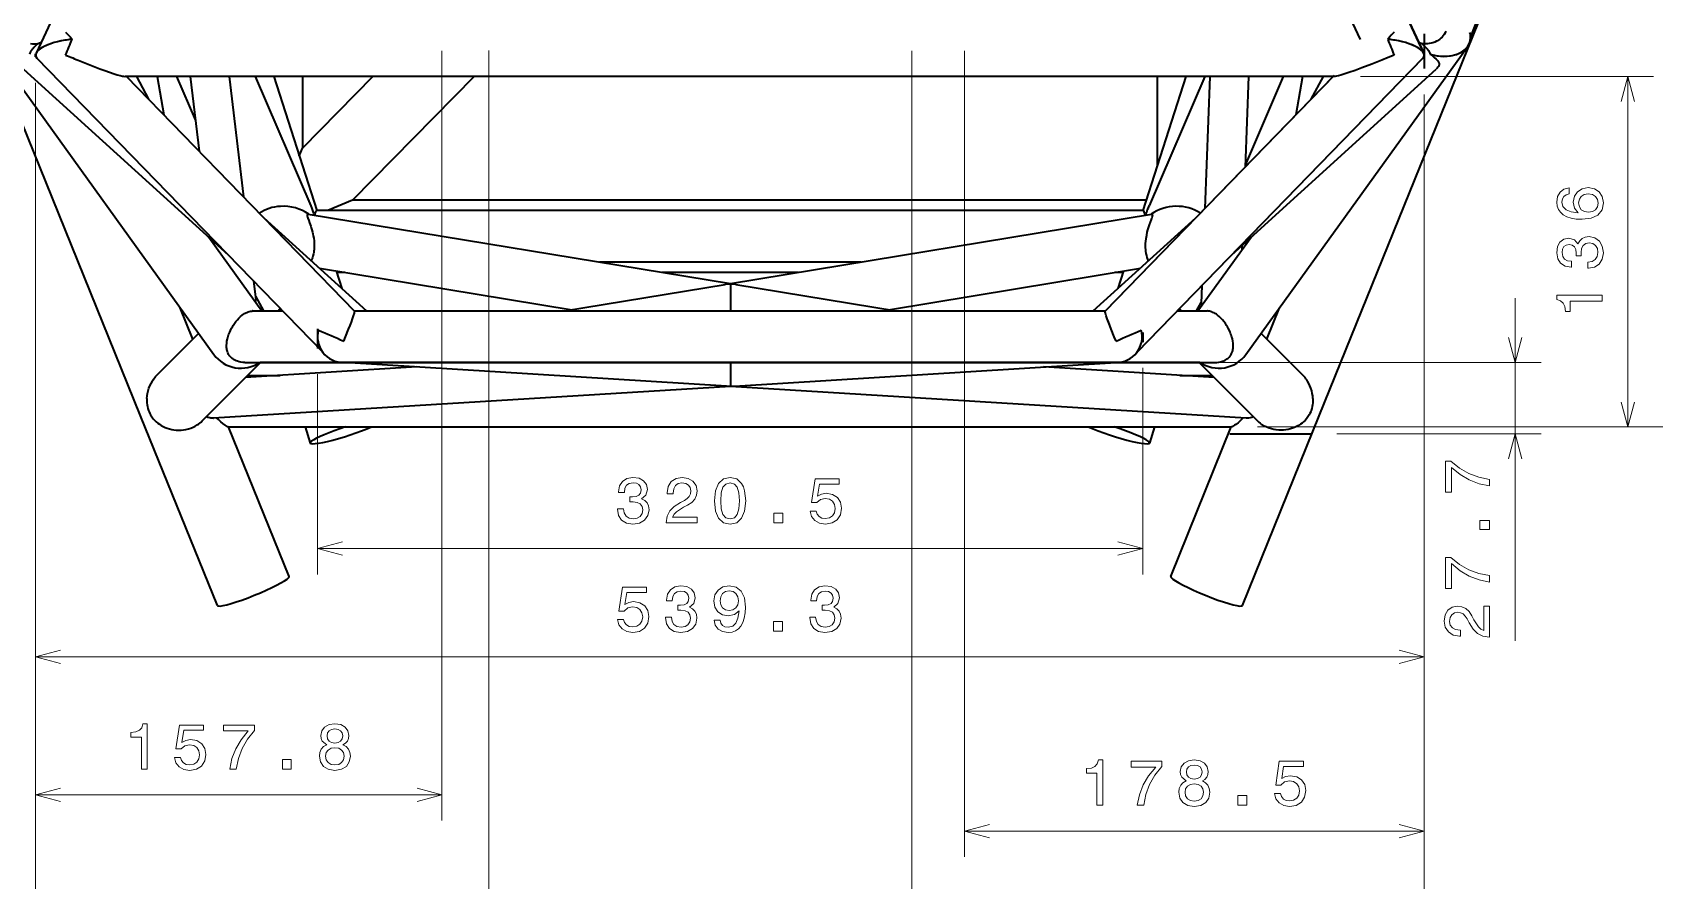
# Model space of a CAD drawing. Extents: x 0 to 297, y 0 to 420.
# Drawn here: x 68.6 to 194.6, y 87.5 to 153.3 of the extents above; entities that cross this region are included whole.
import ezdxf

# ---------------------------------------------------------------- set-up
doc = ezdxf.new("R2010")
doc.units = 0

msp = doc.modelspace()

# ---------------------------------------------------------------- linework, layer by layer
at = {"color": 7, "lineweight": 35}
for p, q in [((76.961227, 123.558571), (53.407101, 181.656052)), ((168.521637, 123.558571), (192.07576, 181.656052)), ((82.677773, 181.391983), (68.843201, 151.688339)), ((176.639664, 151.688339), (162.805084, 181.391983)), ((162.805115, 181.391922), (176.639664, 151.688324)), ((180.277893, 152.907791), (190.737534, 179.668335)), ((171.725052, 152.766235), (160.053314, 177.826157)), ((65.441345, 152.201523), (82.653259, 128.307343)), ((91.114052, 128.490341), (68.90654, 151.314713)), ((154.368805, 128.490326), (176.576324, 151.314713)), ((176.576324, 151.314713), (154.370987, 128.492569)), ((162.829605, 128.307343), (180.041519, 152.201523)), ((67.875412, 150.463425), (83.758247, 136.050461)), ((169.681839, 149.964691), (151.894424, 131.683182)), ((161.723831, 136.049744), (177.607452, 150.463425)), ((169.715179, 149.885727), (75.767685, 149.885727)), ((93.588432, 131.683182), (75.877838, 149.885727)), ((151.894424, 131.683182), (169.605026, 149.885727)), ((155.089813, 140.285736), (93.423004, 140.285736)), ((89.983841, 139.209427), (122.78109, 133.812073)), ((154.835999, 139.485733), (90.646873, 139.485733)), ((122.780663, 133.812012), (155.499191, 139.208878)), ((132.927353, 135.485733), (112.611259, 135.485733)), ((132.927017, 135.485733), (112.611504, 135.485733)), ((93.585953, 131.68573), (151.896912, 131.68573)), ((159.240707, 127.68573), (86.242165, 127.68573)), ((92.741432, 127.68573), (152.74144, 127.68573)), ((122.478218, 125.853439), (92.793808, 127.685814)), ((151.734634, 127.68573), (93.74823, 127.68573)), ((123.096619, 125.853462), (152.708771, 127.685814)), ((122.787392, 125.834358), (82.628784, 123.360733)), ((162.856247, 123.36097), (122.787361, 125.834358)), ((83.763329, 122.68573), (161.719543, 122.68573))]:
    msp.add_line(p, q, dxfattribs=at)
at = {"color": 7, "lineweight": 35, "ltscale": 0.0676}
msp.add_line((176.671707, 153.206055), (176.671707, 150.50206), dxfattribs=at)
at = {"color": 7, "lineweight": 35, "ltscale": 0.001828}
msp.add_line((180.272827, 153.045288), (180.266327, 153.118118), dxfattribs=at)
at = {"color": 7, "lineweight": 35, "ltscale": 0.006371}
msp.add_line((68.803772, 151.400085), (68.803772, 151.654922), dxfattribs=at)
at = {"color": 7, "lineweight": 13}
for p, q in [((100.367126, 151.869583), (100.367126, 92.126015)), ((104.012192, 151.8918), (104.012192, 77.854385)), ((136.883102, 151.884781), (136.883102, 78.109238)), ((140.964096, 151.890137), (140.964096, 89.322662)), ((68.803772, 149.400085), (68.803772, 92.126015)), ((68.803772, 149.400085), (68.803772, 77.854385)), ((68.803772, 149.400085), (68.803772, 102.829735)), ((171.715179, 149.885727), (194.494629, 149.885727)), ((192.494629, 122.68573), (192.494629, 149.885727)), ((176.671707, 148.50206), (176.671707, 102.829735)), ((176.671707, 148.50206), (176.671707, 89.322662)), ((176.671707, 148.50206), (176.671707, 78.109238)), ((163.719543, 122.68573), (194.494629, 122.68573)), ((163.719543, 122.68573), (206.178345, 122.68573)), ((163.719543, 122.68573), (217.862045, 122.68573)), ((154.808167, 113.239807), (90.70594, 113.239807)), ((176.671707, 104.829735), (68.803772, 104.829735)), ((100.367126, 94.126015), (68.803772, 94.126015)), ((176.671707, 91.322662), (140.964096, 91.322662))]:
    msp.add_line(p, q, dxfattribs=at)
at = {"color": 7, "lineweight": 35, "ltscale": 0.049912}
msp.add_line((76.633949, 149.885803), (77.585472, 148.130661), dxfattribs=at)
at = {"color": 7, "lineweight": 35, "ltscale": 0.075382}
msp.add_line((78.259438, 149.885803), (78.769241, 146.91394), dxfattribs=at)
at = {"color": 7, "lineweight": 35, "ltscale": 0.092634}
msp.add_line((79.762459, 149.885956), (81.22596, 146.481857), dxfattribs=at)
at = {"color": 7, "lineweight": 35, "ltscale": 0.145765}
msp.add_line((80.819794, 149.885818), (81.510803, 144.096298), dxfattribs=at)
at = {"color": 7, "lineweight": 35, "ltscale": 0.234878}
msp.add_line((83.841087, 149.885818), (84.954544, 140.5569), dxfattribs=at)
at = {"color": 7, "lineweight": 35, "ltscale": 0.27347}
for p, q in [((85.85807, 149.885956), (90.178558, 139.836548)), ((159.624802, 149.885956), (155.304306, 139.836548))]:
    msp.add_line(p, q, dxfattribs=at)
at = {"color": 7, "lineweight": 35, "ltscale": 0.273087}
msp.add_line((87.308891, 149.885696), (90.649933, 139.485718), dxfattribs=at)
at = {"color": 7, "lineweight": 35, "ltscale": 0.194997}
msp.add_line((95.011002, 149.886063), (89.541428, 144.325333), dxfattribs=at)
at = {"color": 7, "lineweight": 35, "ltscale": 0.139018}
msp.add_line((89.541428, 149.886063), (89.541428, 144.325333), dxfattribs=at)
at = {"color": 7, "lineweight": 35, "ltscale": 0.336652}
msp.add_line((102.865952, 149.886063), (93.423004, 140.285736), dxfattribs=at)
at = {"color": 7, "lineweight": 35, "ltscale": 0.273088}
msp.add_line((154.832932, 139.485718), (158.173996, 149.885757), dxfattribs=at)
at = {"color": 7, "lineweight": 35, "ltscale": 0.173735}
msp.add_line((155.941437, 149.886063), (155.941437, 142.936661), dxfattribs=at)
at = {"color": 7, "lineweight": 35, "ltscale": 0.256488}
msp.add_line((160.032394, 149.885818), (159.630386, 139.634186), dxfattribs=at)
at = {"color": 7, "lineweight": 35, "ltscale": 0.176044}
msp.add_line((163.034698, 149.885818), (162.758774, 142.849472), dxfattribs=at)
at = {"color": 7, "lineweight": 35, "ltscale": 0.187065}
msp.add_line((165.720413, 149.885956), (162.764999, 143.011734), dxfattribs=at)
at = {"color": 7, "lineweight": 35, "ltscale": 0.075373}
msp.add_line((167.223419, 149.885788), (166.713684, 146.914276), dxfattribs=at)
at = {"color": 7, "lineweight": 35, "ltscale": 0.0499}
msp.add_line((167.897614, 148.131073), (168.848923, 149.885803), dxfattribs=at)
at = {"color": 7, "lineweight": 35, "ltscale": 0.016494}
msp.add_line((89.291466, 143.714737), (89.541428, 144.325333), dxfattribs=at)
at = {"color": 7, "lineweight": 35, "ltscale": 0.003099}
msp.add_line((162.794373, 143.080338), (162.762894, 142.960434), dxfattribs=at)
at = {"color": 7, "lineweight": 35, "ltscale": 0.051746}
msp.add_line((93.423004, 140.285736), (91.514015, 139.485748), dxfattribs=at)
at = {"color": 7, "lineweight": 35, "ltscale": 0.269467}
msp.add_line((86.538406, 138.929047), (94.52047, 131.685669), dxfattribs=at)
at = {"color": 7, "lineweight": 35, "ltscale": 0.26944}
msp.add_line((150.962387, 131.685669), (158.943665, 138.928329), dxfattribs=at)
at = {"color": 7, "lineweight": 35, "ltscale": 0.176501}
msp.add_line((82.255211, 137.414459), (86.381706, 131.685898), dxfattribs=at)
at = {"color": 7, "lineweight": 35, "ltscale": 0.000863}
msp.add_line((82.314774, 137.360352), (82.318871, 137.32608), dxfattribs=at)
at = {"color": 7, "lineweight": 35, "ltscale": 0.176505}
msp.add_line((159.101151, 131.685898), (163.227737, 137.414566), dxfattribs=at)
at = {"color": 7, "lineweight": 35, "ltscale": 0.008996}
msp.add_line((162.520493, 136.772751), (162.506393, 136.413193), dxfattribs=at)
at = {"color": 7, "lineweight": 35, "ltscale": 0.497201}
msp.add_line((90.854584, 135.012329), (110.478668, 131.782852), dxfattribs=at)
at = {"color": 7, "lineweight": 35, "ltscale": 0.495794}
msp.add_line((135.058975, 131.783249), (154.626312, 135.010849), dxfattribs=at)
at = {"color": 7, "lineweight": 35, "ltscale": 0.036815}
msp.add_line((85.734886, 134.018921), (85.909409, 132.556717), dxfattribs=at)
at = {"color": 7, "lineweight": 35, "ltscale": 0.035828}
msp.add_line((92.155815, 134.798187), (92.594154, 133.433746), dxfattribs=at)
at = {"color": 7, "lineweight": 35, "ltscale": 0.016197}
msp.add_line((92.839767, 134.68573), (92.191887, 134.68573), dxfattribs=at)
at = {"color": 7, "lineweight": 35, "ltscale": 0.316123}
msp.add_line((109.891029, 131.685883), (122.367371, 133.743835), dxfattribs=at)
at = {"color": 7, "lineweight": 35, "ltscale": 0.265088}
msp.add_line((128.076584, 134.68573), (117.473061, 134.68573), dxfattribs=at)
at = {"color": 7, "lineweight": 35, "ltscale": 0.000528}
msp.add_line((122.78109, 133.812073), (122.781387, 133.79097), dxfattribs=at)
at = {"color": 7, "lineweight": 35, "ltscale": 0.000332}
msp.add_line((122.781471, 133.777695), (122.781387, 133.790955), dxfattribs=at)
at = {"color": 7, "lineweight": 35, "ltscale": 0.315548}
msp.add_line((123.195953, 133.743744), (135.648987, 131.685806), dxfattribs=at)
at = {"color": 7, "lineweight": 35, "ltscale": 0.015907}
msp.add_line((153.290787, 134.68573), (152.65451, 134.68573), dxfattribs=at)
at = {"color": 7, "lineweight": 35, "ltscale": 0.035771}
msp.add_line((153.326477, 134.796448), (152.888855, 133.434174), dxfattribs=at)
at = {"color": 7, "lineweight": 35, "ltscale": 0.034933}
msp.add_line((159.396027, 133.657349), (159.341278, 132.261093), dxfattribs=at)
at = {"color": 7, "lineweight": 35, "ltscale": 0.032794}
msp.add_line((85.875748, 132.838867), (86.500931, 131.685684), dxfattribs=at)
at = {"color": 7, "lineweight": 35, "ltscale": 0.019041}
msp.add_line((158.981934, 131.685699), (159.34494, 132.355286), dxfattribs=at)
at = {"color": 5, "lineweight": 13}
for p, q in [((183.753876, 106.084068), (183.753876, 132.68573)), ((154.74144, 127.68573), (185.753876, 127.68573))]:
    msp.add_line(p, q, dxfattribs=at)
at = {"color": 7, "lineweight": 35, "ltscale": 0.065605}
msp.add_line((81.024879, 129.504715), (80.03891, 131.936646), dxfattribs=at)
at = {"color": 7, "lineweight": 35, "ltscale": 0.058495}
msp.add_line((85.66494, 131.68573), (88.004738, 131.68573), dxfattribs=at)
at = {"color": 7, "lineweight": 35, "ltscale": 0.005883}
msp.add_line((87.813469, 131.882599), (87.684349, 131.685852), dxfattribs=at)
at = {"color": 7, "lineweight": 35, "ltscale": 0.058498}
msp.add_line((157.477997, 131.68573), (159.817932, 131.68573), dxfattribs=at)
at = {"color": 7, "lineweight": 35, "ltscale": 0.00589}
msp.add_line((157.669205, 131.882904), (157.798462, 131.685928), dxfattribs=at)
at = {"color": 7, "lineweight": 35, "ltscale": 0.065612}
msp.add_line((164.457977, 129.504684), (165.444061, 131.93689), dxfattribs=at)
at = {"color": 7, "lineweight": 35, "ltscale": 0.112739}
msp.add_line((78.281281, 126.761116), (81.470032, 129.94986), dxfattribs=at)
at = {"color": 7, "lineweight": 35, "ltscale": 0.03816}
msp.add_line((90.70594, 130.301636), (90.70594, 128.775223), dxfattribs=at)
at = {"color": 7, "lineweight": 35, "ltscale": 0.01885}
msp.add_line((154.808167, 130.017624), (154.808167, 129.263641), dxfattribs=at)
at = {"color": 7, "lineweight": 35, "ltscale": 0.11274}
msp.add_line((164.012833, 129.949875), (167.201584, 126.761116), dxfattribs=at)
at = {"color": 7, "lineweight": 35, "ltscale": 0.160212}
for p, q in [((81.745483, 123.154251), (86.27697, 127.685738)), ((159.205902, 127.68573), (163.737381, 123.154251))]:
    msp.add_line(p, q, dxfattribs=at)
at = {"color": 7, "lineweight": 35, "ltscale": 0.217363}
msp.add_line((85.053719, 127.68573), (93.74823, 127.68573), dxfattribs=at)
at = {"color": 7, "lineweight": 35, "ltscale": 0.333255}
msp.add_line((98.415436, 127.338821), (85.110466, 126.519287), dxfattribs=at)
at = {"color": 7, "lineweight": 35, "ltscale": 0.02517}
for p, q in [((92.741432, 127.68573), (93.74823, 127.68573)), ((152.74144, 127.68573), (151.734634, 127.68573))]:
    msp.add_line(p, q, dxfattribs=at)
at = {"color": 7, "lineweight": 35, "ltscale": 0.00745}
msp.add_line((122.786507, 127.68573), (122.786499, 127.387733), dxfattribs=at)
at = {"color": 7, "lineweight": 35, "ltscale": 0.332318}
msp.add_line((160.371567, 126.520058), (147.104095, 127.339035), dxfattribs=at)
at = {"color": 7, "lineweight": 35, "ltscale": 0.000505}
msp.add_line((151.734634, 127.68573), (151.714447, 127.685799), dxfattribs=at)
at = {"color": 7, "lineweight": 35, "ltscale": 0.00035}
msp.add_line((151.734634, 127.68573), (151.720642, 127.685776), dxfattribs=at)
at = {"color": 7, "lineweight": 35, "ltscale": 0.217362}
msp.add_line((151.735535, 127.68573), (160.430023, 127.68573), dxfattribs=at)
at = {"color": 7, "lineweight": 35, "ltscale": 0.063392}
msp.add_line((85.276909, 126.68573), (87.812584, 126.68573), dxfattribs=at)
at = {"color": 7, "lineweight": 13, "ltscale": 0.388385}
msp.add_line((90.70594, 126.775223), (90.70594, 111.239807), dxfattribs=at)
at = {"color": 7, "lineweight": 13, "ltscale": 0.400596}
msp.add_line((154.808167, 127.263641), (154.808167, 111.239807), dxfattribs=at)
at = {"color": 7, "lineweight": 35, "ltscale": 0.062954}
msp.add_line((157.687744, 126.68573), (160.205902, 126.68573), dxfattribs=at)
at = {"color": 7, "lineweight": 35, "ltscale": 2.1e-05}
msp.add_line((122.787422, 125.835197), (122.787392, 125.834358), dxfattribs=at)
at = {"color": 7, "lineweight": 35, "ltscale": 0.000218}
msp.add_line((122.787491, 125.843925), (122.787422, 125.835197), dxfattribs=at)
at = {"color": 7, "lineweight": 35, "ltscale": 0.397435}
for p, q in [((82.934204, 108.825905), (76.961227, 123.558571)), ((162.548676, 108.825935), (168.521652, 123.558601))]:
    msp.add_line(p, q, dxfattribs=at)
at = {"color": 7, "lineweight": 35, "ltscale": 0.313075}
for p, q in [((88.494621, 111.0802), (83.789482, 122.685669)), ((156.988266, 111.080231), (161.693405, 122.685699))]:
    msp.add_line(p, q, dxfattribs=at)
at = {"color": 7, "lineweight": 35, "ltscale": 0.032767}
for p, q in [((89.744949, 122.685837), (90.145836, 121.43795)), ((155.737915, 122.685837), (155.337021, 121.437958))]:
    msp.add_line(p, q, dxfattribs=at)
at = {"color": 7, "lineweight": 35, "ltscale": 0.157458}
msp.add_line((161.583847, 122.145729), (167.882156, 122.145729), dxfattribs=at)
at = {"color": 5, "lineweight": 13, "ltscale": 0.396793}
msp.add_line((169.882156, 122.145729), (185.753876, 122.145729), dxfattribs=at)
at = {"color": 7, "lineweight": 35}
for points in [[(71.141426, 153.328125), (71.238152, 153.233017), (71.370644, 153.092072), (71.506577, 152.934647), (71.639008, 152.767914)], [(174.341431, 153.328125), (174.24472, 153.233017), (174.112228, 153.092072), (173.976288, 152.934647), (173.843857, 152.767914)], [(178.360291, 153.408249), (178.300537, 153.278503), (178.228592, 153.154266), (178.144699, 153.036987), (178.064682, 152.944016), (177.977219, 152.857712), (177.883102, 152.778595), (177.783173, 152.707001), (177.71376, 152.663574), (177.64241, 152.623642), (177.494904, 152.554306), (177.354431, 152.502808), (177.210999, 152.463196), (177.065842, 152.435455), (176.920151, 152.41951), (176.77504, 152.415329), (176.631622, 152.422897), (176.490936, 152.442154)], [(68.805611, 152.272797), (68.674492, 152.139114), (68.612587, 152.069199), (68.553909, 151.997086), (68.481834, 151.897461), (68.418205, 151.79393), (68.364326, 151.686829), (68.335083, 151.615753)], [(68.417023, 152.435455), (68.562714, 152.41951), (68.707825, 152.415329), (68.851234, 152.422897), (68.991936, 152.442154)], [(174.341431, 151.554749), (173.864334, 151.355911), (173.372696, 151.154556), (172.598465, 150.845566), (171.829773, 150.550095), (171.324677, 150.3638), (170.833817, 150.191101), (170.596619, 150.111801), (170.365417, 150.038284), (170.189911, 149.986023), (170.023544, 149.940811), (169.871582, 149.905853), (169.760025, 149.88826), (169.715179, 149.885727)], [(176.677246, 152.272797), (176.80838, 152.139114), (176.87027, 152.069199), (176.928955, 151.997086), (177.001038, 151.897461), (177.064667, 151.79393), (177.11853, 151.686829), (177.147781, 151.615753)], [(177.147781, 151.615753), (177.309662, 151.481232), (177.462936, 151.353714), (177.602203, 151.231689), (177.672409, 151.163757), (177.733612, 151.096222), (177.766815, 151.053101), (177.794647, 151.009842), (177.821426, 150.953995), (177.837143, 150.897644), (177.841248, 150.848434), (177.836456, 150.798904), (177.823074, 150.749252), (177.807755, 150.712067), (177.788254, 150.675018), (177.738251, 150.601746), (177.677536, 150.531677), (177.607452, 150.463425)], [(72.246338, 151.099487), (73.028717, 150.789154), (73.804131, 150.493637), (74.183121, 150.354797), (74.556328, 150.222931), (74.916306, 150.102005), (75.154007, 150.0271), (75.38028, 149.961624), (75.561836, 149.91629), (75.643501, 149.89975), (75.731506, 149.887451), (75.767685, 149.885727)], [(89.923119, 139.198364), (89.909676, 139.181381), (89.902122, 139.158615), (89.899864, 139.120575), (89.905106, 139.074951), (89.928482, 138.979507), (89.959579, 138.883621), (90.020058, 138.716721), (90.092064, 138.52179), (90.17662, 138.279495), (90.220581, 138.142532), (90.268532, 137.979843), (90.315796, 137.799774), (90.346001, 137.669312), (90.37484, 137.527588), (90.407089, 137.335358), (90.433327, 137.120514), (90.445435, 136.967163), (90.45182, 136.807556), (90.452209, 136.684219), (90.448524, 136.563614), (90.44091, 136.446655), (90.429962, 136.337372), (90.414383, 136.223755), (90.396217, 136.120468), (90.355049, 135.942596), (90.326752, 135.845901), (90.297508, 135.759659), (90.260979, 135.666016), (90.22438, 135.584183)], [(90.178558, 139.836548), (90.263618, 139.629471), (90.340668, 139.419312), (90.385887, 139.27832), (90.424721, 139.136841)], [(90.486488, 139.126709), (90.532867, 139.263214), (90.577042, 139.371094), (90.60289, 139.424744), (90.624313, 139.462189), (90.640221, 139.4823), (90.644928, 139.485352), (90.646873, 139.485733)], [(154.835999, 139.485733), (154.837814, 139.485397), (154.842194, 139.482681), (154.860901, 139.458511), (154.901917, 139.3797), (154.952805, 139.255676), (154.996567, 139.126083)], [(155.258636, 135.58432), (155.207016, 135.703262), (155.156158, 135.847107), (155.117279, 135.985214), (155.081787, 136.149445), (155.053375, 136.339691), (155.042725, 136.44693), (155.035309, 136.561172), (155.031387, 136.700211), (155.032837, 136.842239), (155.038391, 136.966217), (155.047394, 137.086349), (155.073181, 137.309662), (155.094437, 137.445831), (155.117828, 137.572449), (155.168289, 137.800034), (155.213623, 137.973206), (155.259338, 138.129288), (155.343048, 138.384552), (155.415741, 138.587051), (155.487564, 138.781219), (155.518265, 138.866669), (155.551575, 138.967575), (155.564529, 139.012924), (155.578232, 139.074158), (155.58316, 139.114273), (155.582565, 139.148773), (155.575317, 139.177155), (155.56015, 139.197754)], [(155.057968, 139.136093), (155.086426, 139.242355), (155.118759, 139.348511), (155.192307, 139.559113), (155.246704, 139.698532), (155.304306, 139.836548)], [(85.865097, 132.403076), (85.887764, 132.429413), (85.90274, 132.460266), (85.910393, 132.495621), (85.911667, 132.524994), (85.909409, 132.556717)], [(85.053719, 127.68573), (84.906548, 127.691612), (84.761856, 127.709213), (84.621361, 127.738312), (84.486946, 127.778397), (84.378967, 127.820473), (84.277931, 127.869125), (84.184868, 127.923393), (84.122498, 127.965851), (84.064896, 128.010269), (84.01133, 128.056946), (83.96257, 128.104904), (83.879189, 128.202713), (83.839043, 128.259491), (83.803734, 128.316742), (83.772858, 128.374344), (83.74604, 128.432159), (83.703247, 128.548279), (83.682564, 128.622803), (83.666458, 128.697708), (83.653992, 128.777115), (83.645775, 128.857162), (83.640945, 129.015472), (83.649895, 129.178757), (83.672005, 129.346832), (83.707176, 129.520508), (83.763443, 129.725204), (83.799629, 129.834213), (83.841179, 129.946075), (83.885719, 130.05455), (83.935875, 130.16597), (84.0364, 130.364044), (84.09436, 130.466461), (84.157692, 130.570465), (84.253616, 130.714615), (84.360352, 130.859039), (84.477592, 131.001068), (84.601036, 131.134033), (84.727074, 131.253891), (84.852173, 131.358017), (84.948715, 131.428665), (85.041588, 131.488785), (85.130554, 131.539185), (85.215324, 131.580612), (85.313507, 131.620407), (85.406456, 131.649734), (85.494621, 131.669785), (85.557861, 131.679321), (85.618858, 131.684509)], [(92.741432, 129.354752), (92.883865, 129.688873), (93.123711, 130.27417), (93.235573, 130.559006), (93.338638, 130.830902), (93.42849, 131.078995), (93.503685, 131.300613), (93.566452, 131.510483), (93.584915, 131.588287), (93.593727, 131.646881), (93.593819, 131.666489), (93.590965, 131.679337), (93.588432, 131.683182)], [(152.74144, 129.354752), (152.598953, 129.688995), (152.35907, 130.274368), (152.247208, 130.559235), (152.144135, 130.831161), (152.054291, 131.079193), (151.979126, 131.300781), (151.916382, 131.51059), (151.897934, 131.588364), (151.889145, 131.646912), (151.889053, 131.666504), (151.891907, 131.679337), (151.894424, 131.683182)], [(152.74144, 129.354752), (152.598999, 129.688873), (152.359146, 130.27417), (152.247299, 130.559006), (152.144226, 130.830902), (152.054367, 131.078995), (151.979172, 131.300613), (151.916412, 131.510483), (151.897949, 131.588272), (151.889145, 131.646881), (151.889053, 131.666489), (151.891891, 131.679337), (151.894424, 131.683182)], [(159.456543, 132.179245), (159.419785, 132.182022), (159.389999, 132.188675), (159.361404, 132.204285), (159.345398, 132.228302), (159.341278, 132.261093)], [(160.429153, 127.68573), (160.576324, 127.691612), (160.721008, 127.709213), (160.861511, 127.738312), (160.995926, 127.778397), (161.103897, 127.820473), (161.204941, 127.869125), (161.298004, 127.923393), (161.360367, 127.965851), (161.417969, 128.010269), (161.471542, 128.056946), (161.520294, 128.104904), (161.603683, 128.202713), (161.643829, 128.259491), (161.679138, 128.316742), (161.710007, 128.374344), (161.736816, 128.432159), (161.779617, 128.548279), (161.800308, 128.622803), (161.816406, 128.697708), (161.828873, 128.777115), (161.837082, 128.857162), (161.841919, 129.015472), (161.832977, 129.178757), (161.810867, 129.346832), (161.775681, 129.520508), (161.719421, 129.725204), (161.683243, 129.834213), (161.641693, 129.946075), (161.597137, 130.05455), (161.546982, 130.16597), (161.446472, 130.364044), (161.388504, 130.466461), (161.32518, 130.570465), (161.229248, 130.714615), (161.122513, 130.859039), (161.005264, 131.001068), (160.881836, 131.134033), (160.755798, 131.253891), (160.630692, 131.358017), (160.534149, 131.428665), (160.441284, 131.488785), (160.35231, 131.539185), (160.267548, 131.580612), (160.169357, 131.620407), (160.076416, 131.649734), (159.988251, 131.669785), (159.925003, 131.679321), (159.864014, 131.684509)], [(77.450974, 124.884079), (77.468391, 125.088005), (77.50071, 125.289223), (77.547386, 125.487549), (77.608154, 125.682709), (77.682922, 125.874306), (77.772781, 126.063705), (77.877167, 126.248055), (77.935387, 126.338783), (77.997345, 126.427773), (78.061852, 126.513306), (78.129959, 126.596786), (78.203743, 126.680267), (78.281281, 126.761116)], [(168.031891, 124.884079), (168.014481, 125.088005), (167.982147, 125.289223), (167.935471, 125.487549), (167.87471, 125.682709), (167.799942, 125.874306), (167.710083, 126.063705), (167.605698, 126.248055), (167.547485, 126.338783), (167.485519, 126.427773), (167.421021, 126.513306), (167.352905, 126.596794), (167.279114, 126.680267), (167.201584, 126.761116)], [(77.450974, 124.884079), (77.448235, 124.726906), (77.455208, 124.568283), (77.472542, 124.408653), (77.498337, 124.261131), (77.53418, 124.113625), (77.580498, 123.967339), (77.625824, 123.850677), (77.678062, 123.736481), (77.737, 123.625496), (77.785156, 123.545135), (77.836693, 123.46714), (77.89196, 123.390968), (77.950256, 123.317551), (78.057983, 123.197006), (78.17318, 123.085381), (78.29496, 122.982719), (78.422615, 122.888939), (78.566925, 122.797211), (78.717003, 122.715584), (78.872322, 122.643997), (79.03241, 122.582489), (79.203499, 122.529297), (79.378647, 122.487305), (79.557213, 122.456741), (79.738464, 122.437881), (79.921593, 122.430992), (80.10569, 122.436333), (80.296738, 122.455048), (80.486465, 122.487305), (80.673546, 122.53315), (80.856567, 122.592461), (81.034111, 122.664963), (81.200195, 122.747704), (81.358521, 122.841904)], [(168.031891, 124.884079), (168.034622, 124.726906), (168.027664, 124.568283), (168.010315, 124.408653), (167.984528, 124.261131), (167.948685, 124.113625), (167.902359, 123.967339), (167.85704, 123.850677), (167.804794, 123.736481), (167.745865, 123.625496), (167.697708, 123.545135), (167.646179, 123.46714), (167.590897, 123.390968), (167.532608, 123.317551), (167.424881, 123.197006), (167.309692, 123.085381), (167.187912, 122.982719), (167.060242, 122.888939), (166.915939, 122.797211), (166.765869, 122.715584), (166.610535, 122.643997), (166.450455, 122.582489), (166.279358, 122.529297), (166.104218, 122.487305), (165.925659, 122.456741), (165.7444, 122.437881), (165.561264, 122.430992), (165.377182, 122.436333), (165.186127, 122.455048), (164.996399, 122.487305), (164.809326, 122.53315), (164.626297, 122.592461), (164.448746, 122.664963), (164.282669, 122.747704), (164.124344, 122.841904)], [(82.593109, 123.359383), (82.534325, 123.36055), (82.474205, 123.365715), (82.406319, 123.375908), (82.337578, 123.390572), (82.205818, 123.429955), (82.074471, 123.483246)], [(83.763329, 122.68573), (83.741753, 122.689713), (83.712227, 122.701347), (83.675697, 122.720016), (83.605263, 122.76265), (83.523514, 122.818451), (83.362221, 122.940849), (83.187004, 123.087975), (83.005089, 123.255463), (82.883713, 123.376442)], [(162.599518, 123.376823), (162.404984, 123.186569), (162.213531, 123.017151), (162.033005, 122.87262), (161.950317, 122.812027), (161.875153, 122.761055), (161.811523, 122.722427), (161.760025, 122.696678), (161.736984, 122.688515), (161.719543, 122.68573)], [(163.409149, 123.482513), (163.28186, 123.430901), (163.154144, 123.392311), (163.027969, 123.368034), (162.966202, 123.36171), (162.856247, 123.36097)]]:
    msp.add_lwpolyline(points, dxfattribs=at)
at = {"color": 7, "lineweight": 13}
for points in [[(193.012268, 147.953873), (192.494629, 149.885727), (191.97699, 147.953873)], [(191.97699, 124.617577), (192.494629, 122.68573), (193.012268, 124.617577)], [(92.637794, 113.757446), (90.70594, 113.239807), (92.637794, 112.722168)], [(152.876312, 112.722168), (154.808167, 113.239807), (152.876312, 113.757446)], [(70.735626, 105.347374), (68.803772, 104.829735), (70.735626, 104.312096)], [(174.739868, 104.312096), (176.671707, 104.829735), (174.739868, 105.347374)], [(70.735626, 94.643654), (68.803772, 94.126015), (70.735626, 93.608376)], [(98.43528, 93.608376), (100.367126, 94.126015), (98.43528, 94.643654)], [(142.895935, 91.840294), (140.964096, 91.322662), (142.895935, 90.805023)], [(174.739868, 90.805023), (176.671707, 91.322662), (174.739868, 91.840294)]]:
    msp.add_lwpolyline(points, dxfattribs=at)
for points in [[(187.937714, 141.232132), (187.529205, 141.136307), (187.226608, 140.914398), (187.034973, 140.571472), (186.969406, 140.127655), (187.004715, 139.830109), (187.100525, 139.572906), (187.256866, 139.345963), (187.478775, 139.154312), (187.756149, 139.003021), (188.094055, 138.892075), (188.492462, 138.821472), (188.941315, 138.801285), (189.65744, 138.881989), (190.176895, 139.129105), (190.489578, 139.527512), (190.59549, 140.072189), (190.504715, 140.561371), (190.26767, 140.93457), (189.89447, 141.176651), (189.42041, 141.26239), (188.941315, 141.176651), (188.573151, 140.944656), (188.341156, 140.586594), (188.260468, 140.142792), (188.361343, 139.663681), (188.648804, 139.305618), (188.094055, 139.381256), (187.695633, 139.542648), (187.458603, 139.789764), (187.377899, 140.132706), (187.418259, 140.384872), (187.52417, 140.576508), (187.700684, 140.702591), (187.937714, 140.768158)], [(189.425461, 140.773193), (189.743179, 140.717712), (189.98526, 140.576508), (190.146637, 140.349564), (190.197067, 140.067139), (190.146637, 139.769592), (189.990295, 139.542648), (189.74823, 139.396393), (189.430496, 139.350998), (189.117828, 139.401443), (188.880798, 139.542648), (188.729492, 139.774628), (188.674011, 140.087311), (188.729492, 140.35965), (188.875748, 140.576508), (189.112778, 140.717712)], [(189.395203, 135.014832), (189.430496, 135.014832), (189.914658, 135.095535), (190.277771, 135.332565), (190.50975, 135.705765), (190.59549, 136.199997), (190.50975, 136.724487), (190.287842, 137.117859), (189.93483, 137.370026), (189.480927, 137.4608), (189.18338, 137.420456), (188.941315, 137.309509), (188.754715, 137.127945), (188.618546, 136.88588), (188.346207, 137.213684), (187.912491, 137.329681), (187.519119, 137.254028), (187.221573, 137.03717), (187.034973, 136.684143), (186.969406, 136.199997), (187.050095, 135.746109), (187.272003, 135.398117), (187.625031, 135.171173), (188.094055, 135.095535), (188.129349, 135.095535), (188.129349, 135.544373), (187.80658, 135.584717), (187.574585, 135.715851), (187.43338, 135.927658), (187.38295, 136.225204), (187.423294, 136.487457), (187.529205, 136.679108), (187.700684, 136.79509), (187.932663, 136.840485), (188.179779, 136.79509), (188.346207, 136.674057), (188.447067, 136.46225), (188.477325, 136.174774), (188.47229, 135.978088), (188.870697, 135.978088), (188.860611, 136.225204), (188.906006, 136.542938), (189.027039, 136.779968), (189.223724, 136.921173), (189.480927, 136.971603), (189.773438, 136.916138), (189.990295, 136.769882), (190.126465, 136.537888), (190.17186, 136.230255), (190.121429, 135.912537), (189.970123, 135.680542), (189.728058, 135.534286), (189.395203, 135.478821)], [(190.494629, 132.458923), (190.494629, 132.917862), (186.969406, 132.917862), (186.969406, 132.574921), (187.277039, 132.484146), (187.48381, 132.302582), (187.604858, 132.025208), (187.645203, 131.641922), (188.003265, 131.641922), (188.003265, 132.458923)], [(114.014114, 116.339233), (114.014114, 116.303932), (114.094803, 115.819778), (114.331841, 115.456665), (114.705032, 115.224678), (115.199272, 115.138947), (115.72377, 115.224678), (116.117142, 115.446579), (116.369301, 115.799606), (116.460075, 116.253494), (116.419731, 116.551048), (116.308784, 116.793121), (116.127228, 116.979721), (115.885155, 117.115891), (116.212959, 117.388222), (116.328957, 117.821938), (116.253304, 118.215309), (116.036446, 118.512863), (115.683426, 118.699463), (115.199272, 118.765022), (114.745384, 118.684334), (114.3974, 118.462433), (114.170456, 118.109406), (114.094803, 117.640388), (114.094803, 117.60508), (114.543655, 117.60508), (114.584, 117.927849), (114.715126, 118.159836), (114.926941, 118.301048), (115.224487, 118.351479), (115.486732, 118.311134), (115.678375, 118.205223), (115.794373, 118.03376), (115.83976, 117.801765), (115.794373, 117.554649), (115.673332, 117.388222), (115.461517, 117.287361), (115.174057, 117.257103), (114.977371, 117.262146), (114.977371, 116.863731), (115.224487, 116.873817), (115.542213, 116.828423), (115.779243, 116.70739), (115.920456, 116.510704), (115.970886, 116.253494), (115.915413, 115.960991), (115.769157, 115.744133), (115.53717, 115.607964), (115.22953, 115.562576), (114.911812, 115.613007), (114.679817, 115.764305), (114.533569, 116.006378), (114.478088, 116.339233)], [(117.790482, 115.239807), (120.196106, 115.239807), (120.196106, 115.673523), (118.294807, 115.673523), (118.400711, 115.910561), (118.582268, 116.107246), (119.142067, 116.465317), (119.439621, 116.616608), (119.772469, 116.833466), (120.009506, 117.085632), (120.145668, 117.383179), (120.196106, 117.721077), (120.110367, 118.144707), (119.873337, 118.477562), (119.510223, 118.689377), (119.041206, 118.765022), (118.557053, 118.679291), (118.188896, 118.442261), (117.951866, 118.064018), (117.871178, 117.564735), (117.871178, 117.494133), (118.330109, 117.494133), (118.330109, 117.534477), (118.375496, 117.877419), (118.511665, 118.129578), (118.728523, 118.290962), (119.015984, 118.346436), (119.308495, 118.296005), (119.525352, 118.169922), (119.666565, 117.973236), (119.716995, 117.72612), (119.681694, 117.494133), (119.585869, 117.297447), (119.424492, 117.125977), (119.202583, 116.974678), (118.905037, 116.813293), (118.410797, 116.500618), (118.06282, 116.167763), (117.856041, 115.764305), (117.790482, 115.254936)], [(121.541634, 116.949463), (121.617287, 116.157677), (121.854317, 115.592834), (122.232559, 115.249893), (122.757057, 115.138947), (123.276505, 115.249893), (123.654747, 115.592834), (123.886734, 116.157677), (123.96743, 116.949463), (123.886734, 117.736206), (123.790916, 118.048889), (123.654747, 118.306091), (123.276505, 118.649033), (122.757057, 118.765022), (122.232559, 118.649033), (121.854317, 118.301048), (121.617287, 117.736206)], [(128.978378, 116.152634), (129.089325, 115.73909), (129.336441, 115.416321), (129.699554, 115.214592), (130.163544, 115.138947), (130.672897, 115.229721), (131.07132, 115.476837), (131.323486, 115.870209), (131.419296, 116.374535), (131.333572, 116.843552), (131.091492, 117.211708), (130.713257, 117.448746), (130.22406, 117.534477), (129.84581, 117.473961), (129.553314, 117.307533), (129.694519, 118.250618), (131.227661, 118.250618), (131.227661, 118.664162), (129.356628, 118.664162), (129.079239, 116.80825), (129.482697, 116.80825), (129.775208, 117.04528), (130.148407, 117.13102), (130.471176, 117.075546), (130.718292, 116.914162), (130.874634, 116.667046), (130.930115, 116.349319), (130.874634, 116.031593), (130.713257, 115.784477), (130.466125, 115.628136), (130.148407, 115.572662), (129.881119, 115.607964), (129.674347, 115.723961), (129.523041, 115.905518), (129.447403, 116.152634)], [(122.025787, 116.949463), (122.066132, 117.559692), (122.192215, 117.998451), (122.419159, 118.255661), (122.757057, 118.346436), (123.089905, 118.255661), (123.316849, 117.998451), (123.442932, 117.559692), (123.483276, 116.949463), (123.442932, 116.33419), (123.316849, 115.895432), (123.089905, 115.638222), (122.757057, 115.55249), (122.419159, 115.638222), (122.192215, 115.895432), (122.066132, 116.33419)], [(126.145096, 115.239807), (126.841057, 115.239807), (126.841057, 115.991249), (126.145096, 115.991249)], [(114.014977, 107.742554), (114.125931, 107.32901), (114.373047, 107.006248), (114.73616, 106.80452), (115.200134, 106.728867), (115.709503, 106.819649), (116.107918, 107.066765), (116.360077, 107.460136), (116.455902, 107.964462), (116.370163, 108.433479), (116.12809, 108.801636), (115.749847, 109.038666), (115.260658, 109.124405), (114.882416, 109.063881), (114.589905, 108.897461), (114.731117, 109.840538), (116.264259, 109.840538), (116.264259, 110.254089), (114.393219, 110.254089), (114.115845, 108.398178), (114.519302, 108.398178), (114.811806, 108.635208), (115.185005, 108.720947), (115.507774, 108.665466), (115.75489, 108.504089), (115.911232, 108.256966), (115.966705, 107.93924), (115.911232, 107.621521), (115.749847, 107.374405), (115.502731, 107.218063), (115.185005, 107.162582), (114.917717, 107.197891), (114.710945, 107.313881), (114.559647, 107.495438), (114.484001, 107.742554)], [(117.730827, 107.929153), (117.730827, 107.893852), (117.811516, 107.409706), (118.048553, 107.046593), (118.421753, 106.814606), (118.915985, 106.728867), (119.440483, 106.814606), (119.833855, 107.036507), (120.086014, 107.389534), (120.176796, 107.843422), (120.136444, 108.140976), (120.025497, 108.383049), (119.843941, 108.569649), (119.601868, 108.705811), (119.929672, 108.978149), (120.04567, 109.411865), (119.970024, 109.805237), (119.753159, 110.102791), (119.400139, 110.289383), (118.915985, 110.35495), (118.462097, 110.274261), (118.114113, 110.052353), (117.887169, 109.699326), (117.811516, 109.230309), (117.811516, 109.195007), (118.260368, 109.195007), (118.300713, 109.517776), (118.431839, 109.749763), (118.643654, 109.890976), (118.9412, 109.941406), (119.203453, 109.901062), (119.395096, 109.795151), (119.511086, 109.62368), (119.556473, 109.391693), (119.511086, 109.144577), (119.390053, 108.978149), (119.17823, 108.877281), (118.89077, 108.847023), (118.694084, 108.852066), (118.694084, 108.453651), (118.9412, 108.463737), (119.258926, 108.41835), (119.495956, 108.29731), (119.637169, 108.100624), (119.687599, 107.843422), (119.632126, 107.550919), (119.48587, 107.334053), (119.253883, 107.197891), (118.946243, 107.152496), (118.628525, 107.202934), (118.39653, 107.354233), (118.250282, 107.596306), (118.194801, 107.929153)], [(121.527367, 107.697166), (121.60302, 107.298752), (121.819878, 106.991119), (122.162819, 106.799477), (122.616707, 106.728867), (122.914261, 106.764175), (123.181549, 106.85495), (123.408493, 107.011292), (123.600136, 107.233192), (123.751434, 107.510567), (123.862381, 107.853508), (123.927948, 108.24688), (123.953163, 108.700775), (123.867424, 109.411865), (123.620308, 109.93132), (123.226936, 110.243996), (122.687309, 110.35495), (122.193077, 110.264175), (121.819878, 110.022095), (121.577805, 109.648895), (121.497108, 109.179878), (121.577805, 108.695724), (121.814835, 108.327576), (122.167862, 108.095581), (122.616707, 108.019936), (123.090767, 108.115753), (123.448837, 108.408264), (123.368149, 107.848465), (123.206764, 107.45005), (122.959648, 107.21302), (122.62175, 107.137367), (122.359505, 107.172668), (122.167862, 107.283623), (122.041779, 107.460136), (121.991348, 107.697166)], [(121.986305, 109.184921), (122.036736, 109.497604), (122.177948, 109.74472), (122.399849, 109.901062), (122.687309, 109.956535), (122.984863, 109.901062), (123.211807, 109.74472), (123.35302, 109.50264), (123.408493, 109.189964), (123.35302, 108.872238), (123.211807, 108.635208), (122.97982, 108.488953), (122.67218, 108.438522), (122.394806, 108.488953), (122.177948, 108.635208), (122.036736, 108.867195)], [(128.938904, 107.929153), (128.938904, 107.893852), (129.019592, 107.409706), (129.256622, 107.046593), (129.629822, 106.814606), (130.124054, 106.728867), (130.648544, 106.814606), (131.041916, 107.036507), (131.294083, 107.389534), (131.384857, 107.843422), (131.344513, 108.140976), (131.233566, 108.383049), (131.052002, 108.569649), (130.809937, 108.705811), (131.137741, 108.978149), (131.253738, 109.411865), (131.178085, 109.805237), (130.961227, 110.102791), (130.6082, 110.289383), (130.124054, 110.35495), (129.670166, 110.274261), (129.322189, 110.052353), (129.09523, 109.699326), (129.019592, 109.230309), (129.019592, 109.195007), (129.46843, 109.195007), (129.508789, 109.517776), (129.639908, 109.749763), (129.851715, 109.890976), (130.149277, 109.941406), (130.411514, 109.901062), (130.603165, 109.795151), (130.719162, 109.62368), (130.764542, 109.391693), (130.719162, 109.144577), (130.598114, 108.978149), (130.386307, 108.877281), (130.098846, 108.847023), (129.902161, 108.852066), (129.902161, 108.453651), (130.149277, 108.463737), (130.466995, 108.41835), (130.704025, 108.29731), (130.84523, 108.100624), (130.895676, 107.843422), (130.840195, 107.550919), (130.693939, 107.334053), (130.461945, 107.197891), (130.154312, 107.152496), (129.836594, 107.202934), (129.604599, 107.354233), (129.458344, 107.596306), (129.402878, 107.929153)], [(126.125786, 106.829735), (126.821747, 106.829735), (126.821747, 107.581177), (126.125786, 107.581177)], [(77.022629, 96.126015), (77.48156, 96.126015), (77.48156, 99.65123), (77.138626, 99.65123), (77.047844, 99.343597), (76.866287, 99.136826), (76.588913, 99.015785), (76.205627, 98.975441), (76.205627, 98.617371), (77.022629, 98.617371)], [(79.598709, 97.038841), (79.709656, 96.625298), (79.956779, 96.302528), (80.319893, 96.1008), (80.783867, 96.025154), (81.293236, 96.115929), (81.69165, 96.363052), (81.94381, 96.756424), (82.039635, 97.260742), (81.953896, 97.729767), (81.711823, 98.097916), (81.33358, 98.334946), (80.844383, 98.420685), (80.466148, 98.360168), (80.173637, 98.193741), (80.31485, 99.136826), (81.847992, 99.136826), (81.847992, 99.550369), (79.976952, 99.550369), (79.69957, 97.694458), (80.103035, 97.694458), (80.395538, 97.931488), (80.768738, 98.017227), (81.091507, 97.961754), (81.338623, 97.800369), (81.494965, 97.553253), (81.550438, 97.235527), (81.494965, 96.917801), (81.33358, 96.670685), (81.086464, 96.514343), (80.768738, 96.45887), (80.50145, 96.494171), (80.294678, 96.610168), (80.143379, 96.791725), (80.067726, 97.038841)], [(83.884445, 96.126015), (84.393814, 96.126015), (84.560234, 96.958145), (84.852745, 97.734802), (85.266289, 98.455986), (85.805916, 99.131783), (85.805916, 99.550369), (83.405342, 99.550369), (83.405342, 99.091431), (85.321762, 99.091431), (84.767006, 98.410599), (84.348419, 97.699501), (84.055916, 96.943024)], [(91.432137, 98.012184), (91.174934, 97.870972), (90.998421, 97.674286), (90.887474, 97.42717), (90.852165, 97.129616), (90.932861, 96.680771), (91.164848, 96.332787), (91.543091, 96.110886), (92.057503, 96.025154), (92.566864, 96.110886), (92.945107, 96.332787), (93.177094, 96.680771), (93.262833, 97.129616), (93.222481, 97.42717), (93.116577, 97.674286), (92.93502, 97.870972), (92.682861, 98.012184), (92.88459, 98.133224), (93.025795, 98.299644), (93.111534, 98.501373), (93.141792, 98.748497), (93.061104, 99.106567), (92.849289, 99.394028), (92.506348, 99.580627), (92.057503, 99.65123), (91.603607, 99.580627), (91.260674, 99.394028), (91.043808, 99.106567), (90.968163, 98.748497), (90.993378, 98.501373), (91.079109, 98.299644)], [(91.447273, 98.708145), (91.487617, 98.930054), (91.60865, 99.101517), (91.800293, 99.207428), (92.057503, 99.247772), (92.309662, 99.207428), (92.501305, 99.101517), (92.622337, 98.930054), (92.667732, 98.708145), (92.622337, 98.481201), (92.501305, 98.304688), (92.309662, 98.188698), (92.057503, 98.153397), (91.800293, 98.193741), (91.60865, 98.304688), (91.487617, 98.481201)], [(91.336319, 97.139709), (91.381706, 97.406998), (91.527962, 97.608727), (91.754906, 97.739853), (92.057503, 97.78524), (92.355049, 97.739853), (92.581993, 97.608727), (92.728249, 97.406998), (92.778679, 97.139709), (92.728249, 96.852242), (92.581993, 96.635384), (92.355049, 96.494171), (92.057503, 96.448784), (91.754906, 96.494171), (91.527962, 96.635384), (91.381706, 96.852242)], [(87.973495, 96.126015), (88.669456, 96.126015), (88.669456, 96.877457), (87.973495, 96.877457)], [(151.255081, 93.322655), (151.714005, 93.322655), (151.714005, 96.847878), (151.371063, 96.847878), (151.280289, 96.540237), (151.09874, 96.333466), (150.82135, 96.212433), (150.438065, 96.172081), (150.438065, 95.814011), (151.255081, 95.814011)], [(154.380875, 93.322655), (154.890228, 93.322655), (155.056656, 94.154793), (155.349167, 94.93145), (155.762711, 95.652626), (156.302338, 96.328423), (156.302338, 96.747009), (153.901764, 96.747009), (153.901764, 96.288078), (155.818192, 96.288078), (155.263428, 95.607239), (154.844849, 94.896141), (154.552338, 94.139664)], [(158.192535, 95.208824), (157.935333, 95.067612), (157.75882, 94.870926), (157.647873, 94.62381), (157.612564, 94.326256), (157.693268, 93.877411), (157.925247, 93.529427), (158.303497, 93.307526), (158.817902, 93.221794), (159.327271, 93.307526), (159.705505, 93.529427), (159.9375, 93.877411), (160.023239, 94.326256), (159.98288, 94.62381), (159.876984, 94.870926), (159.695419, 95.067612), (159.443268, 95.208824), (159.644989, 95.329865), (159.786194, 95.496284), (159.871933, 95.698021), (159.902191, 95.945137), (159.821503, 96.303207), (159.609695, 96.590668), (159.266754, 96.777267), (158.817902, 96.847878), (158.364014, 96.777267), (158.021072, 96.590668), (157.804214, 96.303207), (157.728561, 95.945137), (157.753784, 95.698021), (157.839508, 95.496284)], [(158.207672, 95.904793), (158.248016, 96.126694), (158.369049, 96.298164), (158.560699, 96.404068), (158.817902, 96.44442), (159.070068, 96.404068), (159.261703, 96.298164), (159.382736, 96.126694), (159.428131, 95.904793), (159.382736, 95.677849), (159.261703, 95.501335), (159.070068, 95.385338), (158.817902, 95.350037), (158.560699, 95.390381), (158.369049, 95.501335), (158.248016, 95.677849)], [(165.03923, 94.235481), (165.150177, 93.821938), (165.397293, 93.499168), (165.760406, 93.29744), (166.22438, 93.221794), (166.733749, 93.312569), (167.132172, 93.559692), (167.384323, 93.953064), (167.480148, 94.457382), (167.394409, 94.926407), (167.152344, 95.294563), (166.774094, 95.531593), (166.284897, 95.617325), (165.906662, 95.556808), (165.614151, 95.390381), (165.755371, 96.333466), (167.288513, 96.333466), (167.288513, 96.747009), (165.417465, 96.747009), (165.140091, 94.891106), (165.543549, 94.891106), (165.83606, 95.128136), (166.209259, 95.213867), (166.532028, 95.158394), (166.779144, 94.997009), (166.935486, 94.749893), (166.990952, 94.432167), (166.935486, 94.114449), (166.774094, 93.867325), (166.526978, 93.710983), (166.209259, 93.65551), (165.941971, 93.690811), (165.735199, 93.806808), (165.583893, 93.988365), (165.50824, 94.235481)], [(158.096725, 94.336349), (158.142105, 94.603638), (158.288361, 94.805367), (158.515305, 94.936493), (158.817902, 94.98188), (159.115448, 94.936493), (159.342392, 94.805367), (159.488647, 94.603638), (159.539078, 94.336349), (159.488647, 94.048882), (159.342392, 93.832024), (159.115448, 93.690811), (158.817902, 93.645424), (158.515305, 93.690811), (158.288361, 93.832024), (158.142105, 94.048882)], [(162.205948, 93.322655), (162.901901, 93.322655), (162.901901, 94.074097), (162.205948, 94.074097)]]:
    msp.add_lwpolyline(points, close=True, dxfattribs=at)
at = {"color": 5, "lineweight": 13}
for points in [[(183.236237, 129.617584), (183.753876, 127.68573), (184.271515, 129.617584)], [(184.271515, 120.213875), (183.753876, 122.145729), (183.236237, 120.213875)]]:
    msp.add_lwpolyline(points, dxfattribs=at)
for points in [[(181.753876, 118.109146), (181.753876, 118.618507), (180.921738, 118.784935), (180.145081, 119.077446), (179.423904, 119.49099), (178.748108, 120.030609), (178.329529, 120.030609), (178.329529, 117.630035), (178.788452, 117.630035), (178.788452, 119.546463), (179.469299, 118.991707), (180.180389, 118.57312), (180.936874, 118.280609)], [(181.753876, 114.726143), (181.753876, 115.422112), (181.002441, 115.422112), (181.002441, 114.726143)], [(181.753876, 110.6371), (181.753876, 111.146461), (180.921738, 111.312889), (180.145081, 111.605392), (179.423904, 112.018936), (178.748108, 112.558563), (178.329529, 112.558563), (178.329529, 110.15799), (178.788452, 110.15799), (178.788452, 112.074417), (179.469299, 111.519661), (180.180389, 111.101074), (180.936874, 110.808563)], [(181.753876, 106.371536), (181.753876, 108.777153), (181.32016, 108.777153), (181.32016, 106.875854), (181.08313, 106.981766), (180.886444, 107.163322), (180.528366, 107.723122), (180.377075, 108.020668), (180.160217, 108.353523), (179.908051, 108.590553), (179.610504, 108.726723), (179.272614, 108.777153), (178.848969, 108.691422), (178.516129, 108.454384), (178.304306, 108.091278), (178.228668, 107.622253), (178.314392, 107.138107), (178.551422, 106.769951), (178.929672, 106.532913), (179.428955, 106.452225), (179.499557, 106.452225), (179.499557, 106.911163), (179.459213, 106.911163), (179.116272, 106.956551), (178.864105, 107.092712), (178.702728, 107.30957), (178.647247, 107.597038), (178.697678, 107.889542), (178.823761, 108.1064), (179.020447, 108.247612), (179.267563, 108.29805), (179.499557, 108.262741), (179.696243, 108.166924), (179.867706, 108.005539), (180.019012, 107.783638), (180.180389, 107.486084), (180.493073, 106.991852), (180.825928, 106.643867), (181.229385, 106.437096), (181.738739, 106.371536)]]:
    msp.add_lwpolyline(points, close=True, dxfattribs=at)
at = {"color": 7, "lineweight": 35}
for centre, radius, start, end in [((67.648933, 155.77713), 3.595219, 291.934795, 296.405543), ((40.121025, 164.993683), 33.80624, 336.576356, 338.798823), ((205.505951, 165.051224), 33.961409, 201.203744, 203.416055), ((177.833923, 155.77713), 3.595215, 243.594411, 248.065214), ((179.045227, 152.928223), 1.233021, 323.892212, 5.451425), ((179.350159, 153.033722), 0.920074, 5.2534, 17.087689), ((179.013275, 152.929504), 1.264831, 350.035738, 5.252143), ((72.094864, 148.839249), 4.754876, 130.735053, 133.770293), ((69.1772, 151.58342), 0.381336, 208.19798, 224.792294), ((102.959282, 227.2052), 82.069282, 247.188846, 248.023147), ((173.388, 148.839249), 4.754876, 46.229709, 49.264952), ((176.305664, 151.58342), 0.381336, 315.207712, 331.802018), ((176.305664, 151.58342), 0.381336, 315.207712, 331.802018), ((122.780914, 131.233566), 2.544107, 92.017661, 99.353673), ((122.78157, 131.222748), 2.55494, 90.002243, 92.023835), ((1028.119629, 132.130447), 905.339821, 179.895749, 180.028149), ((122.781387, 131.224838), 2.55286, 87.978779, 89.998165), ((122.782043, 131.235825), 2.541853, 80.628409, 87.984871), ((85.66568, 130.787598), 0.898133, 90.009783, 92.988347), ((159.817184, 130.787598), 0.898133, 87.011658, 89.990215), ((123.463707, 202.528717), 79.361612, 245.681307, 247.224773), ((122.01915, 202.528717), 79.361623, 292.775229, 294.318695), ((122.019157, 202.528717), 79.361612, 292.775229, 294.318695), ((887.200562, 127.019455), 764.414072, 179.972397, 180.088104), ((122.78717, 130.863571), 5.019652, 266.471932, 270.003658), ((122.787315, 130.86734), 5.02341, 270.001971, 272.479165), ((122.788933, 130.827026), 4.983075, 272.480702, 273.540119), ((80.079498, 124.822792), 2.357896, 302.849639, 314.956139), ((82.581581, 124.133202), 0.773905, 270.853395, 273.496638), ((165.403366, 124.822792), 2.357896, 225.043863, 237.15036)]:
    msp.add_arc(centre, radius, start, end, dxfattribs=at)
for centre, major_axis, ratio, start_param, end_param in [((71.141426, 151.885727), (2.330093, 0.394974), 0.34568, 1.2974484469, 3.2535284936), ((71.141441, 151.885727), (2.330101, 0.394974), 0.34568, 1.2974151775, 2.9075421547), ((174.341431, 151.885727), (2.330101, -0.394974), 0.34568, 0.2340504989, 1.8441774355), ((174.341476, 151.885727), (2.330086, -0.395004), 0.34568, 0.23405201, 1.844184383), ((174.341431, 151.885727), (2.330093, -0.394974), 0.34568, 6.1712494671, 8.127329474), ((174.341431, 151.885727), (2.330093, -0.394974), 0.34568, 6.1712494671, 8.1273294742), ((177.741455, 153.285721), (2.493073, -0.683578), 0.68461, 4.6617356359, 6.346014307), ((71.143028, 151.886002), (2.331688, 0.395233), 0.345559, 2.9076232463, 3.3755430297), ((174.342773, 151.885513), (2.328743, -0.394745), 0.34578, 6.0490203847, 6.5172950858), ((174.339844, 151.886002), (2.331688, -0.395233), 0.345559, 6.0492349311, 6.5171547145), ((177.74144, 153.285736), (2.49308, -0.683609), 0.684612, 4.6617182892, 6.0334526054), ((157.3414, 137.485855), (2.912888, 0.25502), 0.793448, 0.7722059362, 2.2011584784), ((88.141472, 137.485641), (2.913017, -0.255234), 0.793479, 1.7507256386, 2.3694225384), ((88.141472, 137.485855), (2.912872, -0.255188), 0.793448, 0.9409990868, 1.750721734), ((90.454834, 138.546539), (-0.53141, 0.652084), 0.241867, 6.0162865233, 6.2851567134), ((155.025345, 138.54158), (0.534447, 0.656479), 0.241487, 6.2808572135, 6.5496147406), ((92.741447, 129.685745), (2.030472, 0.000397), 0.985, 2.87681003, 4.7121927655), ((92.741432, 129.68573), (2.030457, 0), 0.985001, 2.8770026875, 4.7123889804), ((152.74144, 129.68573), (-2.030457, 0), 0.985001, 1.5707963268, 3.4061826197), ((152.74144, 129.68573), (2.030457, 0), 0.985001, 4.7123889804, 6.5477752733), ((84.741432, 129.68573), (2.53492, -0.204651), 0.959067, 3.8259709238, 5.4062358998), ((84.741432, 129.685715), (2.534912, -0.204697), 0.959065, 3.8259953113, 5.4062904973), ((151.734634, 129.68573), (0, 2), 0.999886, 3.1346068145, 3.1415926536), ((160.74144, 129.685715), (2.534912, 0.204697), 0.959065, 4.0185240695, 5.598781942), ((160.74144, 129.68573), (2.53492, 0.204651), 0.959067, 4.0185708167, 5.5988063348), ((93.002068, 122.35553), (2.856232, 0.917572), 0.11611, 2.8307523326, 5.4045916843), ((93.002068, 122.35553), (2.856232, 0.917572), 0.11611, 1.5719929175, 2.8307523326), ((152.480789, 122.35553), (2.856232, -0.917572), 0.11611, 4.0200466835, 6.5940256282), ((152.480789, 122.35553), (2.856232, -0.917572), 0.11611, 0.310840321, 1.568994503), ((85.714409, 109.953064), (2.780197, 1.127167), 0.113059, 5.8980116364, 6.2830860107), ((159.768463, 109.953064), (2.780197, -1.127167), 0.113059, 3.1415925136, 3.5267663244), ((85.714409, 109.953064), (2.780197, 1.127167), 0.113059, 3.1415927936, 5.8980116364), ((159.768463, 109.953064), (2.780197, -1.127167), 0.113059, 3.5267663244, 6.2832846036)]:
    msp.add_ellipse(centre, major_axis=major_axis, ratio=ratio, start_param=start_param, end_param=end_param, dxfattribs=at)

doc.saveas('drawing.dxf')
